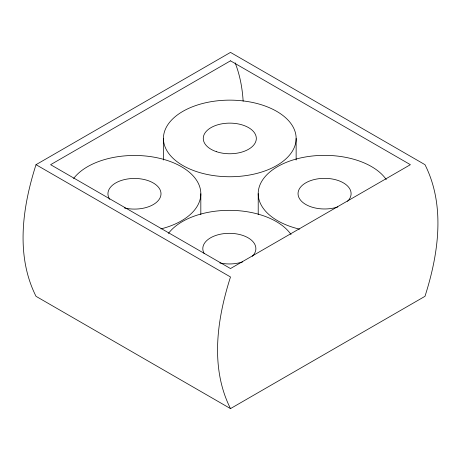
<?xml version="1.0" encoding="UTF-8"?>
<svg xmlns="http://www.w3.org/2000/svg" width="461" height="461" viewBox="0 0 461 461"><rect width="100%" height="100%" fill="white"/><g stroke="black" fill="none" stroke-linecap="round" stroke-linejoin="round"><path stroke-width="0.69" d="M36.016 164.681C22.543 206.759 15.34 255.29 36.016 296.319L230.5 408.602L424.984 296.319C438.457 254.242 445.66 205.71 424.984 164.681L230.5 52.398L36.016 164.681L230.5 276.969C217.027 319.041 209.824 367.573 230.5 408.602M235.139 62.834C239.933 75.068 242.353 88.126 243.149 101.213M296.141 138.444A66.349 38.303 0 0 1 196.617 171.619A66.349 38.303 0 0 1 196.617 105.269A66.349 38.303 0 0 1 296.141 138.444L296.141 160.013M258.218 193.66L258.218 214.509M200.823 193.77L200.823 214.619M163.448 138.444L163.448 160.013M204.292 253.694A26.531 15.317 0 0 1 231.82 233.387A26.531 15.317 0 0 1 252.317 256.299M242.601 261.906A26.531 15.317 0 0 1 219.834 262.937M168.467 233.399A66.349 38.303 0 0 1 230.431 210.337A66.349 38.303 0 0 1 291.047 234.563M337.832 206.926A26.531 15.317 0 0 1 298.44 196.317A26.531 15.317 0 0 1 329.171 178.574A26.531 15.317 0 0 1 347.542 201.319M299.523 229.134A66.349 38.303 0 0 1 277.902 166.427A66.349 38.303 0 0 1 386.272 179.583M109.776 199.365A26.531 15.317 0 0 1 131.339 178.563A26.531 15.317 0 0 1 160.756 195.867A26.531 15.317 0 0 1 124.32 207.923M73.604 178.534A66.349 38.303 0 0 1 181.375 166.675A66.349 38.303 0 0 1 160.912 228.904M230.5 60.823L50.612 164.681L230.5 268.544L410.388 164.681L230.5 60.823M216.526 151.709A26.531 15.317 0 0 0 256.322 138.444A26.531 15.317 0 0 0 216.526 125.179A26.531 15.317 0 0 0 216.526 151.709"/></g></svg>
